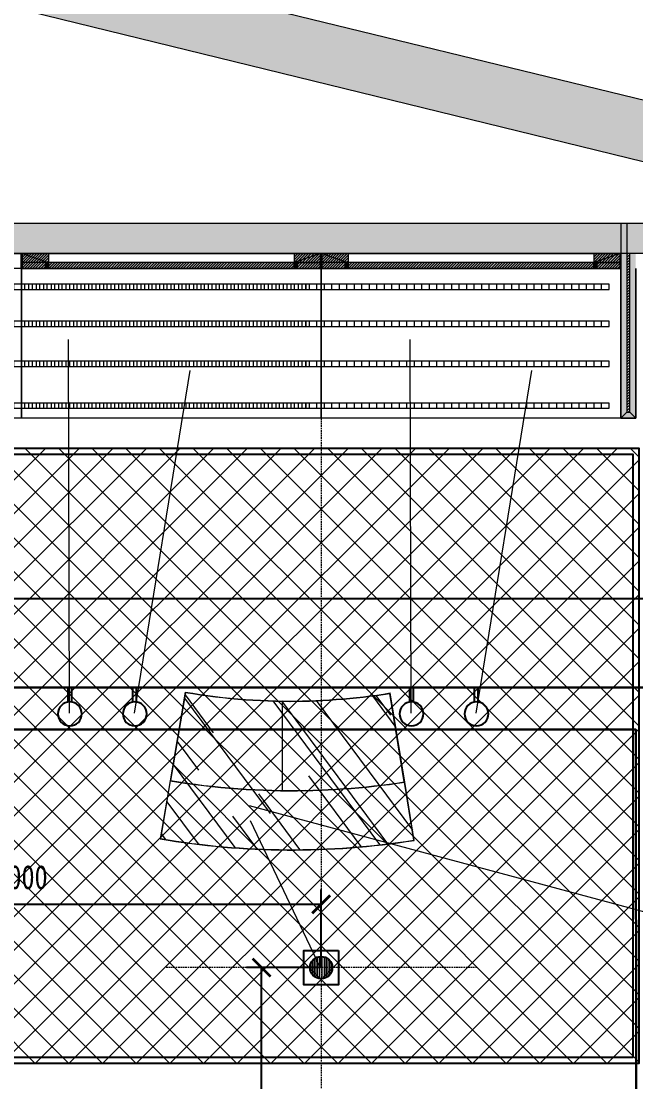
# Model space of a CAD drawing. Header units: millimetres. Extents: x 346472 to 732256, y -34068 to -15883.
# Drawn here: x 537716 to 539767, y -25969 to -22426 of the extents above; entities that cross this region are included whole.
import ezdxf

# ---------------------------------------------------------------- set-up
doc = ezdxf.new("R2010")
doc.units = ezdxf.units.MM
doc.header["$LTSCALE"] = 7
doc.header["$PDMODE"] = 3
doc.linetypes.add('022587.3-C-STRM$0$HIDDEN', pattern=[114.30022860045717, 76.20015240030479, -38.10007620015239])
doc.linetypes.add('TRATTEGGIATA2', pattern=[9.524999999999999, 6.35, -3.175])
doc.layers.get('0').update_dxf_attribs({"lineweight": 0})
for name, color, linetype, lineweight in [('black lacquared metal', 1, 'Continuous', 9), ('EA7 FLOOR', 253, 'Continuous', 5), ('EA7 furniture', 7, 'Continuous', 5), ('LD_pointing', 30, 'Continuous', 15), ('LIGHT BEAMS', 1, 'Continuous', 20), ('LIGHTING LAY OUT', 1, 'Continuous', 18), ('materials', 1, 'Continuous', 40), ('QUOTE', 251, 'Continuous', 5)]:
    doc.layers.add(name, color=color, linetype=linetype, lineweight=lineweight)
for name, color, linetype in [('LD_light', 253, 'Continuous'), ('mdf panels', 7, 'Continuous'), ('WALL', 7, 'Continuous'), ('walls', 7, 'Continuous')]:
    doc.layers.add(name, color=color, linetype=linetype)
doc.styles.add('DIM_FONT', font='', dxfattribs={"width": 0.8})
doc.styles.get('DIM_FONT').set_extended_font_data('SimHei')
doc.dimstyles.new('DIMN100', dxfattribs={"dimtxt": 80, "dimasz": 60, "dimexe": 50, "dimexo": 0, "dimgap": 50, "dimtad": 1, "dimdec": 0, "dimrnd": 5, "dimzin": 0, "dimdsep": 46, "dimtxsty": 'DIM_FONT', "dimblk": 'ARCHTICK', "dimcen": 1, "dimclrd": 256, "dimclre": 256, "dimclrt": 256, "dimadec": 0, "dimazin": 0, "dimtfac": 1, "dimtdec": 0, "dimtix": 1, "dimtmove": 2, "dimatfit": 3, "dimldrblk": '_DIMX', "dimfxl": 250, "dimtolj": 1, "dimtzin": 0, "dimarcsym": 0})

# ---------------------------------------------------------------- blocks, each defined once
blk = doc.blocks.new('VIVO-M_F')
at = {"layer": 'LD_light', "color": 1}
for p, q in [((10141.08308448387, -318.1168489942444), (10141.08308448387, -312.0602789775658)), ((10141.08308448387, -312.0602789775658), (10142.58308448387, -312.0602789775658)), ((10142.58308448387, -318.1168489942444), (10142.58308448387, -312.0602789775658))]:
    blk.add_line(p, q, dxfattribs=at)
blk.add_circle((10141.83308448387, -323.0602789775658), 5, dxfattribs=at)
blk = doc.blocks.new('Single Rec_1')
at = {"layer": 'LD_light'}
h = blk.add_hatch(dxfattribs=at)
h.set_pattern_fill('DOTS', color=1, scale=10, style=0)
h.set_pattern_definition([(0, (-51.62859806225242, 0), (0.3125, 0.625), [0, -0.625])])
h.paths.add_polyline_path([(10111.94233060949, -501.5277098589653, 1), (10103.73162804, -501.5277098589653, 1)])
at = {"layer": 'LD_light', "color": 1}
blk.add_lwpolyline([(10101.48697932475, -495.1777098589655), (10114.18697932475, -495.1777098589655), (10114.18697932475, -507.8777098589655), (10101.48697932475, -507.8777098589655)], close=True, dxfattribs=at)
blk.add_circle((10107.83697932475, -501.5277098589653), 4.105351284744756, dxfattribs=at)
blk = doc.blocks.new('_ArchTick')
at = {"color": 0, "linetype": 'ByBlock', "const_width": 0.15}
blk.add_lwpolyline([(-0.5, -0.5), (0.5, 0.5)], dxfattribs=at)
blk = doc.blocks.new('*D151')
at = {"layer": 'Defpoints', "color": 0, "lineweight": 5, "transparency": 16777216}
for p in [(539907.249125622, -24354.33517758166), (533527.2600500027, -24651.82470442247), (539907.249125622, -24646.9786696468, -0.2255945956279174)]:
    blk.add_point(p, dxfattribs=at)
at = {"layer": 'QUOTE', "lineweight": -2, "transparency": 16777216}
for p, q in [((533527.2600500027, -24651.82470442247), (533527.2600500027, -24304.33517758166)), ((539907.249125622, -24646.9786696468), (539907.249125622, -24304.33517758166)), ((533527.2600500027, -24354.33517758166), (539907.249125622, -24354.33517758166))]:
    blk.add_line(p, q, dxfattribs=at)
at = {"layer": 'QUOTE', "lineweight": -2, "transparency": 16777216, "xscale": 60, "yscale": 60, "zscale": 60, "rotation": 180}
blk.add_blockref('_ArchTick', (533527.2600500027, -24354.33517758166), dxfattribs=at)
at = {"layer": 'QUOTE', "lineweight": -2, "transparency": 16777216, "xscale": 60, "yscale": 60, "zscale": 60}
blk.add_blockref('_ArchTick', (539907.249125622, -24354.33517758166), dxfattribs=at)
at = {"layer": 'QUOTE', "lineweight": 5, "transparency": 16777216, "insert": (536717.2545878123, -24263.88573937941), "char_height": 80, "attachment_point": 5, "style": 'DIM_FONT'}
blk.add_mtext('\\A1;6380', dxfattribs=at)
blk = doc.blocks.new('_DIMX')
blk.add_line((-150, 0), (150, 0))
at = {"const_width": 50}
blk.add_lwpolyline([(-70, -70), (70, 70)], dxfattribs=at)
blk = doc.blocks.new('*D133')
at = {"layer": 'Defpoints', "color": 0, "lineweight": 5, "transparency": 16777216}
for p in [(538518.537111087, -25587.29073621286), (538714.4455776452, -25587.29073621286), (538714.4455776452, -26556.19772266149)]:
    blk.add_point(p, dxfattribs=at)
at = {"layer": 'QUOTE', "lineweight": -2, "transparency": 16777216}
for p, q in [((538714.4455776452, -25587.29073621286), (538468.537111087, -25587.29073621286)), ((538518.537111087, -26556.19772266149), (538518.537111087, -25587.29073621286)), ((538714.4455776452, -26556.19772266149), (538468.537111087, -26556.19772266149))]:
    blk.add_line(p, q, dxfattribs=at)
at = {"layer": 'QUOTE', "lineweight": -2, "transparency": 16777216, "xscale": 60, "yscale": 60, "zscale": 60}
for p, rotation in [((538518.537111087, -25587.29073621286), 90), ((538518.537111087, -26556.19772266149), 270)]:
    blk.add_blockref('_ArchTick', p, dxfattribs=dict(at, rotation=rotation))
at = {"layer": 'QUOTE', "lineweight": 5, "transparency": 16777216, "insert": (538428.0876728848, -26071.74422943709), "char_height": 80, "attachment_point": 5, "rotation": 90, "style": 'DIM_FONT'}
blk.add_mtext('\\A1;970', dxfattribs=at)
blk = doc.blocks.new('*D134')
at = {"layer": 'Defpoints', "color": 0, "lineweight": 5, "transparency": 16777216}
for p in [(536717.2528065143, -25376.1276753928), (536717.2528065143, -25587.29073621286), (538717.2528065143, -25587.29073636726)]:
    blk.add_point(p, dxfattribs=at)
at = {"layer": 'QUOTE', "lineweight": -2, "transparency": 16777216}
for p, q in [((536717.2528065143, -25587.29073621286), (536717.2528065143, -25326.1276753928)), ((538717.2528065143, -25587.29073636726), (538717.2528065143, -25326.1276753928)), ((538717.2528065143, -25376.1276753928), (536717.2528065143, -25376.1276753928))]:
    blk.add_line(p, q, dxfattribs=at)
at = {"layer": 'QUOTE', "lineweight": -2, "transparency": 16777216, "xscale": 60, "yscale": 60, "zscale": 60, "rotation": 180}
blk.add_blockref('_ArchTick', (536717.2528065143, -25376.1276753928), dxfattribs=at)
at = {"layer": 'QUOTE', "lineweight": -2, "transparency": 16777216, "xscale": 60, "yscale": 60, "zscale": 60}
blk.add_blockref('_ArchTick', (538717.2528065143, -25376.1276753928), dxfattribs=at)
at = {"layer": 'QUOTE', "lineweight": 5, "transparency": 16777216, "insert": (537717.2528065143, -25285.67823719055), "char_height": 80, "attachment_point": 5, "style": 'DIM_FONT'}
blk.add_mtext('\\A1;2000', dxfattribs=at)

msp = doc.modelspace()

# ---------------------------------------------------------------- hatches: boundary and pattern name
at = {"lineweight": 5, "ltscale": 100}
h = msp.add_hatch(color=0, dxfattribs=at)
h.dxf.hatch_style = 1
h.paths.add_polyline_path([(538627.2528065143, -23201.82470442247), (538715.2528065143, -23201.82470442247), (538627.2528065143, -23231.82470442247)], flags=17)
h.paths.add_polyline_path([(538715.2528065143, -23201.82470442247), (538715.2528065143, -23231.82470442247), (538627.2528065143, -23231.82470442247)])
h.paths.add_polyline_path([(538637.2528065143, -23231.82470442247), (538715.2528065143, -23231.82470442247), (538715.2528065143, -23251.82470442247), (538637.2528065143, -23251.82470442247)])
h.paths.add_polyline_path([(537719.2528065143, -23231.82470442247), (538627.2528065143, -23231.82470442247), (538627.2528065143, -23251.82470442247), (537719.2528065143, -23251.82470442247)])
h.paths.add_polyline_path([(537719.2528065143, -23201.82470442247), (537807.2528065143, -23201.82470442247), (537807.2528065143, -23231.82470442247)], flags=17)
h.paths.add_polyline_path([(537719.2528065143, -23201.82470442247), (537807.2528065143, -23231.82470442247), (537719.2528065143, -23231.82470442247)])
h = msp.add_hatch(color=0, dxfattribs=at)
h.dxf.hatch_style = 1
h.paths.add_polyline_path([(539627.2528065143, -23201.82470442247), (539715.2528065143, -23201.82470442247), (539627.2528065143, -23231.82470442247)], flags=17)
h.paths.add_polyline_path([(539715.2528065143, -23201.82470442247), (539715.2528065143, -23231.82470442247), (539627.2528065143, -23231.82470442247)])
h.paths.add_polyline_path([(539637.2528065143, -23231.82470442247), (539715.2528065143, -23231.82470442247), (539715.2528065143, -23251.82470442247), (539637.2528065143, -23251.82470442247)])
h.paths.add_polyline_path([(538719.2528065143, -23231.82470442247), (539627.2528065143, -23231.82470442247), (539627.2528065143, -23251.82470442247), (538719.2528065143, -23251.82470442247)])
h.paths.add_polyline_path([(538719.2528065143, -23201.82470442247), (538807.2528065143, -23201.82470442247), (538807.2528065143, -23231.82470442247)], flags=17)
h.paths.add_polyline_path([(538719.2528065143, -23201.82470442247), (538807.2528065143, -23231.82470442247), (538719.2528065143, -23231.82470442247)])
at = {"lineweight": 5}
h = msp.add_hatch(color=0, dxfattribs=at)
h.dxf.hatch_style = 1
h.paths.add_polyline_path([(538263.7595793812, -24666.9446459772, 0.03904976413515113), (538586.6487645793, -24696.75939785046), (538586.6487793033, -24697.75949624807, -0.03893108529895069), (538264.5758652284, -24668.09928736426), (538213.9432896485, -24962.82252917401, 0.03732256143798446), (538586.6531617932, -24995.42935302444), (538586.653176517, -24996.42943323506, -0.03742436870586346), (538212.7870521699, -24963.64675320321), (538212.7882730854, -24963.63957920307)])
h = msp.add_hatch(color=0, dxfattribs=at)
h.dxf.hatch_style = 1
h.paths.add_polyline_path([(538586.6487645793, -24696.75939785046), (538586.653176517, -24996.42943323506, 0.04092525672939925), (538995.9684424608, -24968.07729609273), (538947.805827094, -24670.03662219397, -0.04320431662639162)])
h.paths.add_polyline_path([(538587.6487794835, -24697.77173009245), (538587.6531619767, -24995.44180755315, 0.04072601578502549), (538994.8202060896, -24967.24025540622), (538946.978123653, -24671.18310855687, -0.04296432890415821)], flags=16)
h = msp.add_hatch(color=0, dxfattribs=at)
h.dxf.hatch_style = 1
h.paths.add_polyline_path([(538212.7870521699, -24963.64675320321, 9.958099970364925e-05), (538213.7739673026, -24963.80812451741), (538180.9539276029, -25156.65601514685, 0.04278427269624414), (538625.1958775122, -25193.63746068869), (538625.1958775122, -25194.63746371758, -0.0428799766609594), (538179.8003603797, -25157.47387799653)])
h = msp.add_hatch(color=0, dxfattribs=at)
h.dxf.hatch_style = 1
h.paths.add_polyline_path([(538994.9797414588, -24968.22749479718, 9.958334681603993e-05), (538995.9684424608, -24968.07729609273), (539027.3818017824, -25162.46901094073, -0.03869597296316234), (538625.1958775122, -25194.63746371758), (538625.1958775122, -25193.63746068869, 0.038599499897759), (539026.2345624131, -25161.63814471555)])
at = {"layer": 'EA7 furniture'}
h = msp.add_hatch(dxfattribs=at)
h.set_pattern_fill('ANSI37', color=252, scale=25)
h.set_pattern_definition([(45, (362423.5006770345, -16927.31701371041), (-56.1266007566822, 56.12660075668221), []), (135, (362423.5006770345, -16927.31701371041), (-56.12660075668221, -56.1266007566822), [])])
h.paths.add_polyline_path([(539777.8058017034, -25907.29073621286), (539777.8058017034, -23851.82470442247), (533679.5707637726, -23851.82470442247), (533679.5707637726, -25907.29073621286)])
edge = h.paths.add_edge_path(flags=16)
edge.add_line((534029.2933834365, -25135.93584769845), (534201.9343722095, -24561.30977047534))
edge.add_arc((534778.9873678123, -22637.98166977698), 2008.02916877972, 253.2992644947179, 286.2708040428642)
edge.add_line((535341.5921384864, -24565.58562668433), (535529.4277142831, -25135.93584769845))
edge.add_arc((534779.3605488598, -22635.43875865759), 2610.572053199824, 253.30247875490278, 286.6975212450972, ccw=False)
edge = h.paths.add_edge_path(flags=0)
edge.add_line((534031.7847442531, -25134.59433066632), (534203.2748260694, -24563.79898422418))
edge.add_arc((534778.9873678128, -22637.98166977712), 2010.02916877957, 253.3562528608664, 286.2157085819185)
edge.add_line((535340.2968088519, -24568.04616889238), (535526.8852704389, -25134.60961063319))
edge.add_arc((534779.36054886, -22635.43875865764), 2608.572053199923, 253.34642669106188, 286.65240218017794, ccw=False)
edge = h.paths.add_edge_path(flags=16)
edge.add_line((536294.0932090876, -25101.79899643238), (536226.4463825051, -24757.79542665479))
edge.add_arc((536250.7416848629, -24755.63179938947), 24.39145341299097, 94.54441344370031, 185.0890719011245, ccw=False)
edge.add_arc((536778.6896165577, -27817.63927035697), 3131.478619372978, 91.57394177905297, 99.74194593388921, ccw=False)
edge.add_arc((536695.5532437824, -24711.56343188092), 24.39145341278547, 7.658342432633219, 96.77147426855328, ccw=False)
edge.add_arc((536743.9010243486, -24711.56343188101), 24.3914534128536, 83.22852573065501, 172.3416575671796, ccw=False)
edge.add_arc((536660.7646515733, -27817.63927035705), 3131.478619373059, 80.25805406610681, 88.4260582209427, ccw=False)
edge.add_arc((537188.7125832681, -24755.63179938938), 24.39145341289836, -5.089071901376428, 85.45558655559472, ccw=False)
edge.add_line((537213.0078856258, -24757.7954266548), (537145.3610590433, -25101.79899643238))
edge.add_arc((537120.2443580354, -25099.2214359967), 25.24861357220917, 254.6849511504773, 354.1406261572915, ccw=False)
edge.add_arc((536710.8899749112, -27293.74889836473), 2207.21934875933, 79.48807257711921, 89.07043043153)
edge.add_arc((536745.172817651, -25061.36166625717), 25.50404026569843, 183.8766917631492, 273.4294152324244, ccw=False)
edge.add_arc((536694.28145048, -25061.36166625732), 25.50404026554406, 266.570584766773, 356.1233082371648, ccw=False)
edge.add_arc((536728.5642932198, -27293.74889836496), 2207.219348759556, 90.92956956848046, 100.5119274228889)
edge.add_arc((536319.2099100956, -25099.22143599659), 25.24861357232075, 185.8593738429505, 285.31504884890523, ccw=False)
edge = h.paths.add_edge_path(flags=16)
edge.add_line((538212.7870409298, -24963.64675136292), (538263.7595793812, -24666.9446459772))
edge.add_arc((538615.7897522784, -22617.83944872435), 2079.124179080859, 260.251914667573, 271.4018163687543)
edge.add_line((538666.653176517, -24696.3413765833), (538666.653176517, -24697.23506002575))
edge.add_arc((538612.8856891446, -22597.47841792798), 2100.444928754861, 271.4668257181252, 279.1522196842839)
edge.add_line((538946.978123653, -24671.18310855687), (538994.8202060896, -24967.24025540622))
edge.add_arc((538618.406269162, -22486.05819068677), 2509.572053199288, 271.1015880087657, 278.62642150915497, ccw=False)
edge.add_line((538666.653176517, -24995.16642393012), (538666.653176517, -24996.1666087111))
edge.add_arc((538618.4062691629, -22486.05819068727), 2510.572053198892, 260.70228502066703, 271.1011491750183, ccw=False)
edge = h.paths.add_edge_path(flags=16)
edge.add_line((538213.9432896485, -24962.82252917401), (538264.5758652284, -24668.09928736426))
edge.add_arc((538615.789752278, -22617.83944872354), 2080.124179081521, 260.2794590720471, 269.1973030273408)
edge.add_line((538586.6487793034, -24697.75949624789), (538586.6487645793, -24696.75939785046))
edge.add_arc((538612.8856891438, -22597.47841793032), 2099.444928752614, 269.2839516024774, 279.1794976104713)
edge.add_line((538947.805827094, -24670.03662219397), (538995.9684424608, -24968.07729609273))
edge.add_arc((538618.4062691622, -22486.05819068493), 2510.572053201265, 269.2753178699, 278.64946463650966, ccw=False)
edge.add_arc((538625.0423836212, -22487.15101923367), 2509.572053198593, 260.5717469878649, 269.12350580458326, ccw=False)
edge = h.paths.add_edge_path(flags=16)
edge.add_line((538179.8003603797, -25157.47387799653), (538179.9681342384, -25156.488052414))
edge.add_arc((538618.7718684147, -22584.0733145239), 2609.572053199768, 260.3196330640665, 279.0049660535705)
edge.add_line((539027.2222723421, -25161.48181306906), (539027.3818017824, -25162.46901094073))
edge.add_arc((538618.7718684146, -22584.07331452423), 2610.572053199441, 260.31964147448934, 279.0050329262141, ccw=False)
h.paths.add_polyline_path([(536324.9865026493, -25908.26911791618), (536741.4940060598, -25908.26911791618), (536741.4940060598, -25907.29073621286), (536324.9865026493, -25907.29073621286)])
at = {"layer": 'LIGHTING LAY OUT'}
h = msp.add_hatch(dxfattribs=at)
h.set_pattern_fill('ACAD_ISO08W100', color=1, scale=5, angle=-90.00000000000004)
h.set_pattern_definition([(270, (730140.6359459418, -15279.60540703686), (25, -1.683889348827611e-14), [120, -15, 30, -15])])
h.paths.add_polyline_path([(538666.4849577157, -23304.67636476432), (536715.9478533731, -23304.67636476432), (536715.9478533731, -23322.16834341244), (538666.4849577157, -23322.16834341244)])
h = msp.add_hatch(dxfattribs=at)
h.set_pattern_fill('ACAD_ISO08W100', color=1, scale=5, angle=-90.00000000000004)
h.set_pattern_definition([(270, (731152.1926223717, -15279.60540703686), (25, -1.683889348827611e-14), [120, -15, 30, -15])])
h.paths.add_polyline_path([(539678.0416341457, -23304.67636476432), (537727.5045298031, -23304.67636476432), (537727.5045298031, -23322.16834341244), (539678.0416341457, -23322.16834341244)])
h = msp.add_hatch(dxfattribs=at)
h.set_pattern_fill('ACAD_ISO08W100', color=1, scale=5, angle=-90.00000000000004)
h.set_pattern_definition([(270, (730140.6359459418, -15403.37797967183), (25, -1.683889348827611e-14), [120, -15, 30, -15])])
h.paths.add_polyline_path([(538666.4849577157, -23428.4489373993), (536715.9478533731, -23428.4489373993), (536715.9478533731, -23445.94091604742), (538666.4849577157, -23445.94091604742)])
h = msp.add_hatch(dxfattribs=at)
h.set_pattern_fill('ACAD_ISO08W100', color=1, scale=5, angle=-90.00000000000004)
h.set_pattern_definition([(270, (731152.1926223717, -15403.37797967183), (25, -1.683889348827611e-14), [120, -15, 30, -15])])
h.paths.add_polyline_path([(539678.0416341457, -23428.4489373993), (537727.5045298031, -23428.4489373993), (537727.5045298031, -23445.94091604742), (539678.0416341457, -23445.94091604742)])
h = msp.add_hatch(dxfattribs=at)
h.set_pattern_fill('ACAD_ISO08W100', color=1, scale=5, angle=-90.00000000000004)
h.set_pattern_definition([(270, (730140.6359459418, -15536.79507651391), (25, -1.683889348827611e-14), [120, -15, 30, -15])])
h.paths.add_polyline_path([(538666.4849577157, -23561.86603424138), (536715.9478533731, -23561.86603424138), (536715.9478533731, -23579.3580128895), (538666.4849577157, -23579.3580128895)])
h = msp.add_hatch(dxfattribs=at)
h.set_pattern_fill('ACAD_ISO08W100', color=1, scale=5, angle=-90.00000000000004)
h.set_pattern_definition([(270, (731152.1926223717, -15536.79507651391), (25, -1.683889348827611e-14), [120, -15, 30, -15])])
h.paths.add_polyline_path([(539678.0416341457, -23561.86603424138), (537727.5045298031, -23561.86603424138), (537727.5045298031, -23579.3580128895), (539678.0416341457, -23579.3580128895)])
h = msp.add_hatch(dxfattribs=at)
h.set_pattern_fill('ACAD_ISO08W100', color=1, scale=5, angle=-90.00000000000004)
h.set_pattern_definition([(270, (730140.6359459418, -15676.36817545364), (25, -1.683889348827611e-14), [120, -15, 30, -15])])
h.paths.add_polyline_path([(538666.4849577157, -23701.43913318099), (536715.9478533731, -23701.43913318099), (536715.9478533731, -23718.93111182934), (538666.4849577157, -23718.93111182934)])
h = msp.add_hatch(dxfattribs=at)
h.set_pattern_fill('ACAD_ISO08W100', color=1, scale=5, angle=-90.00000000000004)
h.set_pattern_definition([(270, (731152.1926223717, -15676.36817545364), (25, -1.683889348827611e-14), [120, -15, 30, -15])])
h.paths.add_polyline_path([(539678.0416341457, -23701.43913318099), (537727.5045298031, -23701.43913318099), (537727.5045298031, -23718.93111182934), (539678.0416341457, -23718.93111182934)])
at = {"layer": 'mdf panels', "lineweight": 5}
h = msp.add_hatch(dxfattribs=at)
h.set_pattern_fill('ANSI31', color=0, scale=2)
h.set_pattern_definition([(45, (448856.7624792334, -37936.55960087375), (-4.490128060534576, 4.490128060534577), [])])
h.paths.add_polyline_path([(537797.2528065143, -23231.82470442247), (537719.2528065143, -23231.82470442247), (537719.2528065143, -23251.82470442247), (537797.2528065143, -23251.82470442247)])
h.paths.add_polyline_path([(537807.2528065143, -23201.82470442247), (537719.2528065143, -23201.82470442247), (537807.2528065143, -23231.82470442247)], flags=17)
h.paths.add_polyline_path([(537719.2528065143, -23201.82470442247), (537719.2528065143, -23231.82470442247), (537797.2528065143, -23231.82470442247), (537807.2528065143, -23231.82470442247)], flags=17)
h.paths.add_polyline_path([(538715.2528065143, -23201.82470442247), (538627.2528065143, -23201.82470442247), (538715.2528065143, -23231.82470442247)], flags=17)
h.paths.add_polyline_path([(538627.2528065143, -23201.82470442247), (538627.2528065143, -23231.82470442247), (538715.2528065143, -23231.82470442247)], flags=17)
h.paths.add_polyline_path([(538627.2528065143, -23251.82470442247), (538627.2528065143, -23231.82470442247), (537807.2528065143, -23231.82470442247), (537807.2528065143, -23251.82470442247)])
h.paths.add_polyline_path([(538637.2528065143, -23231.82470442247), (538637.2528065143, -23251.82470442247), (538715.2528065143, -23251.82470442247), (538715.2528065143, -23231.82470442247)])
h = msp.add_hatch(dxfattribs=at)
h.set_pattern_fill('ANSI31', color=0, scale=2)
h.set_pattern_definition([(45, (449856.7624792334, -37936.55960087375), (-4.490128060534576, 4.490128060534577), [])])
h.paths.add_polyline_path([(538797.2528065143, -23231.82470442247), (538719.2528065143, -23231.82470442247), (538719.2528065143, -23251.82470442247), (538797.2528065143, -23251.82470442247)])
h.paths.add_polyline_path([(538807.2528065143, -23201.82470442247), (538719.2528065143, -23201.82470442247), (538807.2528065143, -23231.82470442247)], flags=17)
h.paths.add_polyline_path([(538719.2528065143, -23201.82470442247), (538719.2528065143, -23231.82470442247), (538797.2528065143, -23231.82470442247), (538807.2528065143, -23231.82470442247)], flags=17)
h.paths.add_polyline_path([(539715.2528065143, -23201.82470442247), (539627.2528065143, -23201.82470442247), (539715.2528065143, -23231.82470442247)], flags=17)
h.paths.add_polyline_path([(539627.2528065143, -23201.82470442247), (539627.2528065143, -23231.82470442247), (539715.2528065143, -23231.82470442247)], flags=17)
h.paths.add_polyline_path([(539627.2528065143, -23251.82470442247), (539627.2528065143, -23231.82470442247), (538807.2528065143, -23231.82470442247), (538807.2528065143, -23251.82470442247)])
h.paths.add_polyline_path([(539637.2528065143, -23231.82470442247), (539637.2528065143, -23251.82470442247), (539715.2528065143, -23251.82470442247), (539715.2528065143, -23231.82470442247)])
at = {"layer": 'WALL', "lineweight": 5}
h = msp.add_hatch(color=0, dxfattribs=at)
h.dxf.hatch_style = 1
h.paths.add_polyline_path([(539737.2528067008, -23731.82564695874), (539717.2528067008, -23751.82470432374), (539717.251140943, -23201.82470064725), (539737.251239717, -23201.82470064725)])
h = msp.add_hatch(color=0, dxfattribs=at)
h.dxf.hatch_style = 1
h.paths.add_polyline_path([(539747.2496643045, -23731.82564695874), (539767.2496643045, -23751.82470432374), (539767.2496643045, -23202.50809362964), (539747.2496643045, -23202.50809362964)])
h = msp.add_hatch(color=0, dxfattribs=at)
h.dxf.hatch_style = 1
h.paths.add_polyline_path([(539717.2496643045, -23751.82470432374), (539767.2496643045, -23751.82470432374), (539747.2496643045, -23731.82564695874), (539737.2518639613, -23731.82467812511)])
at = {"layer": 'walls', "lineweight": 5}
h = msp.add_hatch(color=0, dxfattribs=at)
h.dxf.hatch_style = 1
h.paths.add_polyline_path([(530986.1638245389, -18524.35528200307), (530708.6240774125, -18626.47574845416), (531390.022631764, -20895.5299575403), (531680.8316728688, -27889.75153666916), (531880.5959385746, -27881.18224137501), (531589.8500406281, -20887.22293240367), (536717.2528065143, -22142.14593566086), (536717.2528065143, -21936.24287884746), (531637.3963535189, -20692.95675384835)])
h.paths.add_polyline_path([(536717.2528065143, -21936.24287884746), (536717.2528065143, -22142.14593566086), (543610.0701232346, -23829.15111215141), (543473.0411098634, -24389.02698191525), (543454.3556226091, -24465.37268558857), (543551.4887096356, -24489.14585123206), (543648.6217778272, -24512.9190938318), (543851.8823485813, -23682.4311813595)])
h.paths.add_polyline_path([(543404.9468326397, -25508.5332249922), (543441.7952555639, -25357.97687400567), (543247.5290815111, -25310.43054271871), (543163.1343246417, -25655.25307861885), (545552.608299127, -26240.0728200915), (545021.2458275473, -28411.31022099012), (545228.7823154686, -28411.31022099012), (545798.7846999206, -26099.62468956704)])
h.paths.add_polyline_path([(545228.7823154686, -28411.31022099012), (545021.2458275473, -28411.31022099012), (544980.7610695147, -28576.73782551265), (545175.8862600997, -28625.83396545344)])
h.paths.add_polyline_path([(544981.4241714776, -28576.9046709449), (544959.1576596192, -28665.01303134821), (544935.6119091428, -28761.22497103343), (544934.5061537591, -28765.53480393263), (546338.0405419779, -29114.1324212463), (546388.5758726783, -28930.96309176133)])
at = {"layer": 'walls'}
h = msp.add_hatch(dxfattribs=at)
h.set_pattern_fill('AR-CONC', color=256, scale=0.5)
h.set_pattern_definition([(49.99999999999999, (0, 0), (91.092334498002, -7.969542769451543), [9.525, -104.775]), (355, (0, 0), (-17.62171071248467, 95.52842261951757), [7.62, -83.820292085]), (100.4514447, (7.5910035, -0.66412675), (73.47062354517664, 87.55887595609755), [8.095004399999999, -89.04512229999999]), (46.18420000000002, (0, 25.4), (135.539520446065, -21.02116396636357), [14.2875, -157.1625]), (96.63555760999996, (11.29495, 23.64825), (118.7020670257515, 123.7130622988608), [12.14251157, -133.56780408]), (351.1841511700001, (0, 25.4), (118.7020670324885, 123.7130622927663), [11.429983535, -125.72986596]), (21, (12.7, 19.05), (75.80719563456624, -51.1325990935438), [9.525, -104.775]), (326.0000000000001, (12.7, 19.05), (30.90101417382354, 92.09398306115963), [7.62, -83.82]), (71.45144499999999, (19.0172663, 14.78895005), (106.7082096393581, 40.96138444295262), [8.0950044, -89.04496879999999]), (37.50000000000001, (0, 0), (1.544301625295908, 42.27751943657655), [0, -82.804, 0, -85.09, 0, -84.1375]), (7.499999999999999, (0, 0), (33.40983125515287, 50.09028740905975), [0, -48.514, 0, -80.899, 0, -32.0675]), (327.5, (-28.321, 0), (67.7952975834357, -2.864371996336722), [0, -31.75, 0, -99.06, 0, -131.445]), (317.5, (-41.021, 0), (74.06459069300902, 12.71324551666651), [0, -41.275, 0, -65.786, 0, -93.345])])
h.paths.add_polyline_path([(540819.5405671486, -23146.17380549228), (540638.3376543805, -23101.82470442247), (536717.2528065143, -23101.82470442247), (536717.2528065143, -23201.82470442247), (540819.5405671486, -23201.82470442247)])
h.paths.add_polyline_path([(536717.2528065143, -23101.82470442247), (533717.2528065143, -23101.82470442247), (533687.2512850005, -23101.82468447191), (533687.2512850005, -23201.82468447185), (536717.2528065143, -23201.82470442247)])
h.paths.add_polyline_path([(533767.2528065143, -21420.13851228481), (533687.2528065143, -21395.66368437375), (533687.2528065143, -22361.82470442254), (533767.2528065143, -22361.82470442254)])

# ---------------------------------------------------------------- linework, layer by layer
at = {"layer": 'black lacquared metal', "color": 0, "lineweight": 5}
for p, q in [((538263.7595793812, -24666.9446459772), (538212.7870409298, -24963.64675136292)), ((538264.5758652284, -24668.09928736426), (538213.9432896485, -24962.82252917401)), ((538994.8202060896, -24967.24025540622), (538946.978123653, -24671.18310855687)), ((538995.9684424608, -24968.07729609273), (538947.805827094, -24670.03662219397)), ((538586.6487645793, -24696.75939785046), (538586.653176517, -24996.42943323506)), ((538587.6487794835, -24697.77173009245), (538587.6531619767, -24995.44180755315)), ((538666.653176517, -24697.23603569877), (538666.653176517, -24696.3413765833)), ((538665.653176517, -24995.18545329114), (538665.653176517, -24995.16642393018)), ((538666.653176517, -24996.1666087111), (538666.653176517, -24995.16642393018))]:
    msp.add_line(p, q, dxfattribs=at)
for points in [[(536717.2528065143, -23201.82470442247), (537717.2528065143, -23201.82470442247), (537717.2528065143, -23751.82470442247), (536717.2528065143, -23751.82470442247)], [(537717.2528065143, -23201.82470442247), (537715.2528065143, -23201.82470442247), (537715.2528065143, -23251.82470442247), (537717.2528065143, -23251.82470442247)], [(537717.2528065143, -23201.82470442247), (538717.2528065143, -23201.82470442247), (538717.2528065143, -23751.82470442247), (537717.2528065143, -23751.82470442247)], [(537717.2528065143, -23201.82470442247), (537719.2528065143, -23201.82470442247), (537719.2528065143, -23251.82470442247), (537717.2528065143, -23251.82470442247)], [(538717.2528065143, -23201.82470442247), (538715.2528065143, -23201.82470442247), (538715.2528065143, -23251.82470442247), (538717.2528065143, -23251.82470442247)], [(538717.2528065143, -23201.82470442247), (539717.2528065143, -23201.82470442247), (539717.2528065143, -23751.82470442247), (538717.2528065143, -23751.82470442247)], [(538717.2528065143, -23201.82470442247), (538719.2528065143, -23201.82470442247), (538719.2528065143, -23251.82470442247), (538717.2528065143, -23251.82470442247)], [(539717.2528065143, -23201.82470442247), (539715.2528065143, -23201.82470442247), (539715.2528065143, -23251.82470442247), (539717.2528065143, -23251.82470442247)]]:
    msp.add_lwpolyline(points, close=True, dxfattribs=at)
at = {"layer": 'black lacquared metal', "color": 0, "linetype": 'TRATTEGGIATA2', "lineweight": 5}
for points in [[(536717.2528065143, -23201.82470442247), (537717.2528065143, -23201.82470442247), (537717.2528065143, -23251.82470442247), (536717.2528065143, -23251.82470442247)], [(536717.2528065143, -23201.82470442247), (537717.2528065143, -23201.82470442247), (537717.2528065143, -23251.82470442247), (536717.2528065143, -23251.82470442247)], [(537717.2528065143, -23201.82470442247), (538717.2528065143, -23201.82470442247), (538717.2528065143, -23251.82470442247), (537717.2528065143, -23251.82470442247)], [(537717.2528065143, -23201.82470442247), (538717.2528065143, -23201.82470442247), (538717.2528065143, -23251.82470442247), (537717.2528065143, -23251.82470442247)], [(538717.2528065143, -23201.82470442247), (539717.2528065143, -23201.82470442247), (539717.2528065143, -23251.82470442247), (538717.2528065143, -23251.82470442247)], [(538717.2528065143, -23201.82470442247), (539717.2528065143, -23201.82470442247), (539717.2528065143, -23251.82470442247), (538717.2528065143, -23251.82470442247)]]:
    msp.add_lwpolyline(points, close=True, dxfattribs=at)
at = {"layer": 'black lacquared metal', "color": 0, "lineweight": 5}
for centre, radius, start, end in [((538615.7897522784, -22617.83944872435), 2079.124179080858, 260.2519146681241, 271.401816367566), ((538615.789752278, -22617.83944872349), 2080.12417908157, 260.2794590728719, 271.3738224126126), ((538612.8856891439, -22597.47841793032), 2099.44492875261, 269.2839516025983, 279.1794976090722), ((538612.8856891446, -22597.47841792798), 2100.44492875486, 269.3115729047291, 279.1522196851893), ((538618.4062691629, -22486.05819068728), 2510.572053198892, 260.7022850211953, 271.101149174236), ((538618.406269162, -22486.05819068751), 2509.5720531986, 260.7252961232924, 271.0787529802757), ((538618.4062691622, -22486.05819068493), 2510.572053201261, 269.2753178712643, 278.6494646363429), ((538618.406269162, -22486.05819068677), 2509.572053199292, 269.2978614209729, 278.626421508688)]:
    msp.add_arc(centre, radius, start, end, dxfattribs=at)
at = {"layer": 'EA7 FLOOR', "color": 0, "lineweight": 5}
msp.add_line((539717.2528065033, -23751.82470442247), (539717.2528065143, -23201.82470061269), dxfattribs=at)
at = {"layer": 'EA7 furniture', "color": 0, "lineweight": 5}
for p, q in [((539717.2528065143, -23201.82470442247), (539717.2528065143, -23751.82470442247)), ((539767.2528065143, -23201.82470442247), (539717.2528065143, -23201.82470442247)), ((539717.2528065143, -23751.82470442247), (539767.2528065143, -23751.82470442247))]:
    msp.add_line(p, q, dxfattribs=at)
at = {"layer": 'EA7 furniture', "color": 0, "linetype": 'Continuous', "lineweight": 5}
for p, q in [((539737.2515498867, -23206.07276212624), (539740.8161892068, -23202.50812280611)), ((539737.251549884, -23215.05301825006), (539747.2496644589, -23205.05490367501)), ((539737.2515498812, -23224.0332743737), (539747.2496644564, -23214.03515979865)), ((539737.2515498786, -23233.01353049734), (539747.2496644537, -23223.01541592241)), ((539737.2515498761, -23241.9937866211), (539747.249664451, -23231.99567204611)), ((539737.2515498734, -23250.97404274474), (539747.2496644484, -23240.97592816975)), ((539737.2515498708, -23259.95429886839), (539747.2496644456, -23249.95618429351)), ((539737.2515498681, -23268.9345549922), (539747.2496644431, -23258.93644041715)), ((539737.2515498655, -23277.91481111596), (539747.2496644405, -23267.91669654085)), ((539737.2515498628, -23286.89506723961), (539747.2496644378, -23276.89695266461)), ((539737.2515498602, -23295.87532336325), (539747.2496644353, -23285.87720878832)), ((539737.2515498576, -23304.85557948707), (539747.2496644326, -23294.85746491202)), ((539737.2515498549, -23313.83583561071), (539747.24966443, -23303.83772103566)), ((539737.2515498523, -23322.81609173441), (539747.2496644272, -23312.81797715942)), ((539737.2515498498, -23331.79634785811), (539747.2496644247, -23321.79823328306)), ((539737.2515498471, -23340.77660398175), (539747.249664422, -23330.77848940682)), ((539737.2515498445, -23349.75686010546), (539747.2496644194, -23339.75874553046)), ((539737.2515498418, -23358.73711622916), (539747.2496644168, -23348.73900165422)), ((539737.2515498392, -23367.71737235297), (539747.2496644142, -23357.71925777792)), ((539737.2515498366, -23376.6976284765), (539747.2496644115, -23366.69951390163)), ((539737.2515498339, -23385.67788460032), (539747.2496644089, -23375.67977002533)), ((539737.2515498312, -23394.65814072402), (539747.2496644063, -23384.66002614897)), ((539737.2515498287, -23403.63839684766), (539747.2496644037, -23393.64028227273)), ((539737.2515498261, -23412.61865297136), (539747.2496644009, -23402.62053839649)), ((539737.2515498234, -23421.59890909518), (539747.2496643984, -23411.60079452013)), ((539737.2515498206, -23430.57916521882), (539747.2496643958, -23420.58105064377)), ((539737.2515498181, -23439.55942134247), (539747.2496643931, -23429.56130676753)), ((539737.2515498155, -23448.53967746623), (539747.2496643905, -23438.54156289123)), ((539737.2515498128, -23457.51993358993), (539747.2496643878, -23447.52181901499)), ((539737.2515498102, -23466.50018971363), (539747.2496643851, -23456.50207513864)), ((539737.2515498076, -23475.48044583733), (539747.2496643825, -23465.48233126228)), ((539737.2515498048, -23484.46070196115), (539747.2496643799, -23474.4625873861)), ((539737.2515498023, -23493.44095808473), (539747.2496643773, -23483.44284350974)), ((539737.2515497997, -23502.42121420837), (539747.2496643747, -23492.42309963344)), ((539737.251549797, -23511.40147033219), (539747.2496643721, -23501.40335575714)), ((539737.2515497943, -23520.38172645583), (539747.2496643695, -23510.38361188078)), ((539737.2515497918, -23529.36198257954), (539747.2496643667, -23519.36386800454)), ((539737.2515497891, -23538.34223870335), (539747.2496643641, -23528.3441241283)), ((539737.2515497865, -23547.32249482694), (539747.2496643615, -23537.32438025195)), ((539737.2515497839, -23556.30275095058), (539747.2496643589, -23546.30463637559)), ((539737.2515497813, -23565.2830070744), (539747.2496643562, -23555.28489249935)), ((539737.2515497786, -23574.2632631981), (539747.2496643537, -23564.26514862305)), ((539737.251549776, -23583.24351932168), (539747.249664351, -23573.24540474675)), ((539737.2515497734, -23592.22377544544), (539747.2496643483, -23582.22566087045)), ((539737.2515497707, -23601.20403156926), (539747.2496643458, -23591.20591699415)), ((539737.251549768, -23610.1842876929), (539747.249664343, -23600.18617311791)), ((539737.2515497655, -23619.16454381655), (539747.2496643405, -23609.1664292415)), ((539737.2515497627, -23628.14479994036), (539747.2496643378, -23618.14668536526)), ((539737.2515497601, -23637.12505606395), (539747.2496643352, -23627.12694148896)), ((539737.2515497576, -23646.10531218759), (539747.2496643326, -23636.10719761266)), ((539737.2515497549, -23655.08556831141), (539747.2496643299, -23645.08745373636)), ((539737.2515497523, -23664.06582443505), (539747.2496643274, -23654.06770986)), ((539737.2515497496, -23673.04608055875), (539747.2496643246, -23663.04796598376)), ((539737.251549747, -23682.02633668257), (539747.249664322, -23672.02822210752)), ((539737.2515497444, -23691.00659280621), (539747.2496643193, -23681.00847823122)), ((539737.2515497417, -23699.98684892986), (539747.2496643167, -23689.98873435498)), ((539737.2515497392, -23708.96710505362), (539747.2496643142, -23698.96899047857)), ((539737.2515497365, -23717.94736117732), (539747.2496643114, -23707.94924660233)), ((539737.2515497338, -23726.92761730096), (539747.2496643089, -23716.92950272603)), ((539741.3341479956, -23731.82527516033), (539747.2496643062, -23725.90975884967))]:
    msp.add_line(p, q, dxfattribs=at)
at = {"layer": 'LD_pointing', "linetype": 'Continuous'}
for p, q in [((537877.549410301, -24737.0172494941, -0.2255945956279174), (537874.3247556426, -23488.79968182723, -0.2255945956279174)), ((539017.9021197401, -24737.0172494941, -0.2255945956279174), (539014.6774650817, -23488.79968182723, -0.2255945956279174)), ((538094.1189972644, -24737.01746773534, -0.2255945956279174), (538280.2425495819, -23593.093454277, -0.2255945956279174)), ((539234.4717067035, -24737.01746773534, -0.2255945956279174), (539420.595259021, -23593.093454277, -0.2255945956279174)), ((539854.4013530901, -25418.06645426639, -0.2255945956279174), (538478.4519706999, -25046.70765102577)), ((538714.4455776452, -25586.1977225071), (538481.5340368252, -25097.28557891738))]:
    msp.add_line(p, q, dxfattribs=at)
at = {"layer": 'LIGHT BEAMS', "color": 8, "linetype": '022587.3-C-STRM$0$HIDDEN', "lineweight": 5, "ltscale": 0.01}
for p, q in [((538717.2528065143, -23751.82470442247), (538717.2528065143, -27667.67203023834)), ((539237.2528065143, -25587.29073621286), (538197.2528065143, -25587.29073621286))]:
    msp.add_line(p, q, dxfattribs=at)
at = {"layer": 'LIGHTING LAY OUT'}
for points in [[(538666.4849577157, -23304.67636476432), (536715.9478533731, -23304.67636476432), (536715.9478533731, -23322.16834341244), (538666.4849577157, -23322.16834341244)], [(539678.0416341457, -23304.67636476432), (537727.5045298031, -23304.67636476432), (537727.5045298031, -23322.16834341244), (539678.0416341457, -23322.16834341244)], [(538666.4849577157, -23428.4489373993), (536715.9478533731, -23428.4489373993), (536715.9478533731, -23445.94091604742), (538666.4849577157, -23445.94091604742)], [(539678.0416341457, -23428.4489373993), (537727.5045298031, -23428.4489373993), (537727.5045298031, -23445.94091604742), (539678.0416341457, -23445.94091604742)], [(538666.4849577157, -23561.86603424138), (536715.9478533731, -23561.86603424138), (536715.9478533731, -23579.3580128895), (538666.4849577157, -23579.3580128895)], [(539678.0416341457, -23561.86603424138), (537727.5045298031, -23561.86603424138), (537727.5045298031, -23579.3580128895), (539678.0416341457, -23579.3580128895)], [(538666.4849577157, -23701.43913318099), (536715.9478533731, -23701.43913318099), (536715.9478533731, -23718.93111182934), (538666.4849577157, -23718.93111182934)], [(539678.0416341457, -23701.43913318099), (537727.5045298031, -23701.43913318099), (537727.5045298031, -23718.93111182934), (539678.0416341457, -23718.93111182934)]]:
    msp.add_lwpolyline(points, close=True, dxfattribs=at)
at = {"layer": 'LIGHTING LAY OUT', "lineweight": 30, "elevation": -0.2255945956279174}
msp.add_lwpolyline([(533527.2519706914, -24651.82470442247), (539907.2528065143, -24651.82470442247), (539909.2879658425, -27331.18935672975), (539769.2879658426, -27331.18935672975), (539767.2528065143, -24791.82470442247), (533667.2523294615, -24791.82470442247), (533669.2725929972, -27305.99991949555), (533529.2725929972, -27306.00008017663), (533527.2600500027, -24651.82470442247)], dxfattribs=at)
at = {"layer": 'materials', "color": 0, "lineweight": 5}
for p, q in [((539767.2528065143, -23751.82470442247), (539717.2528065143, -23751.82470442247)), ((539767.2528065033, -23751.82470442247), (539717.2528065033, -23751.82470442247))]:
    msp.add_line(p, q, dxfattribs=at)
at = {"layer": 'mdf panels', "color": 0, "lineweight": 5}
for p, q in [((537717.2528065143, -23201.82470442247), (537717.2528065143, -23251.82470442247)), ((537717.2528065143, -23201.82470442247), (537717.2528065143, -23251.82470442247)), ((537717.2528065143, -23201.82470442247), (537717.2528065143, -23251.82470442247)), ((537717.2528065143, -23201.82470442247), (537717.2528065143, -23251.82470442247)), ((537719.2528065143, -23201.82470442247), (537719.2528065143, -23251.82470442247)), ((537719.2528065143, -23201.82470442247), (537807.2528065143, -23231.82470442247)), ((538715.2528065143, -23201.82470442247), (538627.2528065143, -23231.82470442247)), ((538715.2528065143, -23201.82470442247), (538715.2528065143, -23251.82470442247)), ((538717.2528065143, -23201.82470442247), (538717.2528065143, -23251.82470442247)), ((538717.2528065143, -23201.82470442247), (538717.2528065143, -23251.82470442247)), ((538717.2528065143, -23201.82470442247), (538717.2528065143, -23251.82470442247)), ((538717.2528065143, -23201.82470442247), (538717.2528065143, -23251.82470442247)), ((538719.2528065143, -23201.82470442247), (538719.2528065143, -23251.82470442247)), ((538719.2528065143, -23201.82470442247), (538807.2528065143, -23231.82470442247)), ((539715.2528065143, -23201.82470442247), (539627.2528065143, -23231.82470442247)), ((539715.2528065143, -23201.82470442247), (539715.2528065143, -23251.82470442247)), ((539717.2528065143, -23201.82470442247), (539717.2528065143, -23251.82470442247)), ((539717.2528065143, -23201.82470442247), (539717.2528065143, -23251.82470442247)), ((538212.7881417924, -24963.64035067088), (538179.8003603797, -25157.47387799653)), ((538213.7739673026, -24963.80812451741), (538180.9539276029, -25156.65601514685)), ((539026.2345624131, -25161.63814471555), (538994.9812491697, -24968.23682479267)), ((539027.3818017824, -25162.46901094073), (538995.9684424608, -24968.07729609273))]:
    msp.add_line(p, q, dxfattribs=at)
for points in [[(536717.2528065143, -23201.82470442247), (537717.2528065143, -23201.82470442247), (537717.2528065143, -23251.82470442247), (536717.2528065143, -23251.82470442247)], [(537717.2528065143, -23201.82470442247), (538717.2528065143, -23201.82470442247), (538717.2528065143, -23251.82470442247), (537717.2528065143, -23251.82470442247)], [(537719.2528065143, -23201.82470442247), (537807.2528065143, -23201.82470442247), (537807.2528065143, -23231.82470442247), (537719.2528065143, -23231.82470442247)], [(538715.2528065143, -23201.82470442247), (538627.2528065143, -23201.82470442247), (538627.2528065143, -23231.82470442247), (538715.2528065143, -23231.82470442247)], [(538717.2528065143, -23201.82470442247), (539717.2528065143, -23201.82470442247), (539717.2528065143, -23251.82470442247), (538717.2528065143, -23251.82470442247)], [(538719.2528065143, -23201.82470442247), (538807.2528065143, -23201.82470442247), (538807.2528065143, -23231.82470442247), (538719.2528065143, -23231.82470442247)], [(539715.2528065143, -23201.82470442247), (539627.2528065143, -23201.82470442247), (539627.2528065143, -23231.82470442247), (539715.2528065143, -23231.82470442247)], [(537719.2528065143, -23251.82470442247), (538715.2528065143, -23251.82470442247), (538715.2528065143, -23231.82470442247), (537719.2528065143, -23231.82470442247)], [(537797.2528065143, -23251.82470442247), (537807.2528065143, -23251.82470442247), (537807.2528065143, -23231.82470442247), (537797.2528065143, -23231.82470442247)], [(538637.2528065143, -23251.82470442247), (538627.2528065143, -23251.82470442247), (538627.2528065143, -23231.82470442247), (538637.2528065143, -23231.82470442247)], [(538719.2528065143, -23251.82470442247), (539715.2528065143, -23251.82470442247), (539715.2528065143, -23231.82470442247), (538719.2528065143, -23231.82470442247)], [(538797.2528065143, -23251.82470442247), (538807.2528065143, -23251.82470442247), (538807.2528065143, -23231.82470442247), (538797.2528065143, -23231.82470442247)], [(539637.2528065143, -23251.82470442247), (539627.2528065143, -23251.82470442247), (539627.2528065143, -23231.82470442247), (539637.2528065143, -23231.82470442247)]]:
    msp.add_lwpolyline(points, close=True, dxfattribs=at)
for points in [[(537797.2528065143, -23251.82470442247), (537797.2528065143, -23231.82470442247), (537807.2528065143, -23231.82470442247), (537807.2528065143, -23251.82470442247)], [(537797.2528065143, -23231.82470442247), (537807.2528065143, -23231.82470442247), (537807.2528065143, -23251.82470442247), (537805.2528065143, -23251.82470442247), (537805.2528065143, -23233.82470442246), (537799.2528065143, -23233.82470442246), (537799.2528065143, -23251.82470442247), (537797.2528065143, -23251.82470442247), (537797.2528065143, -23231.82470442247)], [(537799.2528065143, -23251.82470442247), (537797.2528065143, -23251.82470442247), (537797.2528065143, -23231.82470442247), (537807.2528065143, -23231.82470442247), (537807.2528065143, -23251.82470442247), (537805.2528065143, -23251.82470442247)], [(537807.2528065143, -23251.82470442247), (537807.2528065143, -23231.82470442247), (537797.2528065143, -23231.82470442247), (537797.2528065143, -23251.82470442247)], [(537807.2528065143, -23231.82470442247), (537797.2528065143, -23231.82470442247), (537797.2528065143, -23251.82470442247), (537799.2528065143, -23251.82470442247), (537799.2528065143, -23233.82470442246), (537805.2528065143, -23233.82470442246), (537805.2528065143, -23251.82470442247), (537807.2528065143, -23251.82470442247), (537807.2528065143, -23231.82470442247)], [(537799.2528065143, -23251.82470442247), (537799.2528065143, -23233.82470442246), (537805.2528065143, -23233.82470442246), (537805.2528065143, -23251.82470442247)], [(537805.2528065143, -23251.82470442247), (537805.2528065143, -23233.82470442246), (537799.2528065143, -23233.82470442246), (537799.2528065143, -23251.82470442247)], [(538637.2528065143, -23251.82470442247), (538637.2528065143, -23231.82470442247), (538627.2528065143, -23231.82470442247), (538627.2528065143, -23251.82470442247)], [(538637.2528065143, -23231.82470442247), (538627.2528065143, -23231.82470442247), (538627.2528065143, -23251.82470442247), (538629.2528065143, -23251.82470442247), (538629.2528065143, -23233.82470442246), (538635.2528065143, -23233.82470442246), (538635.2528065143, -23251.82470442247), (538637.2528065143, -23251.82470442247), (538637.2528065143, -23231.82470442247)], [(538635.2528065143, -23251.82470442247), (538635.2528065143, -23233.82470442246), (538629.2528065143, -23233.82470442246), (538629.2528065143, -23251.82470442247)], [(538797.2528065143, -23251.82470442247), (538797.2528065143, -23231.82470442247), (538807.2528065143, -23231.82470442247), (538807.2528065143, -23251.82470442247)], [(538797.2528065143, -23231.82470442247), (538807.2528065143, -23231.82470442247), (538807.2528065143, -23251.82470442247), (538805.2528065143, -23251.82470442247), (538805.2528065143, -23233.82470442246), (538799.2528065143, -23233.82470442246), (538799.2528065143, -23251.82470442247), (538797.2528065143, -23251.82470442247), (538797.2528065143, -23231.82470442247)], [(538799.2528065143, -23251.82470442247), (538797.2528065143, -23251.82470442247), (538797.2528065143, -23231.82470442247), (538807.2528065143, -23231.82470442247), (538807.2528065143, -23251.82470442247), (538805.2528065143, -23251.82470442247)], [(538807.2528065143, -23251.82470442247), (538807.2528065143, -23231.82470442247), (538797.2528065143, -23231.82470442247), (538797.2528065143, -23251.82470442247)], [(538807.2528065143, -23231.82470442247), (538797.2528065143, -23231.82470442247), (538797.2528065143, -23251.82470442247), (538799.2528065143, -23251.82470442247), (538799.2528065143, -23233.82470442246), (538805.2528065143, -23233.82470442246), (538805.2528065143, -23251.82470442247), (538807.2528065143, -23251.82470442247), (538807.2528065143, -23231.82470442247)], [(538799.2528065143, -23251.82470442247), (538799.2528065143, -23233.82470442246), (538805.2528065143, -23233.82470442246), (538805.2528065143, -23251.82470442247)], [(538805.2528065143, -23251.82470442247), (538805.2528065143, -23233.82470442246), (538799.2528065143, -23233.82470442246), (538799.2528065143, -23251.82470442247)], [(539637.2528065143, -23251.82470442247), (539637.2528065143, -23231.82470442247), (539627.2528065143, -23231.82470442247), (539627.2528065143, -23251.82470442247)], [(539637.2528065143, -23231.82470442247), (539627.2528065143, -23231.82470442247), (539627.2528065143, -23251.82470442247), (539629.2528065143, -23251.82470442247), (539629.2528065143, -23233.82470442246), (539635.2528065143, -23233.82470442246), (539635.2528065143, -23251.82470442247), (539637.2528065143, -23251.82470442247), (539637.2528065143, -23231.82470442247)], [(539635.2528065143, -23251.82470442247), (539635.2528065143, -23233.82470442246), (539629.2528065143, -23233.82470442246), (539629.2528065143, -23251.82470442247)]]:
    msp.add_lwpolyline(points, dxfattribs=at)
for centre, radius, start, end in [((538618.7718684146, -22584.07331452423), 2610.572053199437, 260.3196414759233, 279.0050329277124), ((538618.7718684147, -22584.07331452393), 2609.572053199737, 260.3415890691102, 278.9830099324909)]:
    msp.add_arc(centre, radius, start, end, dxfattribs=at)
at = {"layer": 'WALL', "color": 0, "lineweight": 5}
for p, q in [((531637.3963535189, -20692.95675384835), (543851.8823485813, -23682.4311813595)), ((531589.8500406281, -20887.22293240367), (543610.069838739, -23829.1510425216)), ((539717.2528065033, -23101.82470442254), (539717.2512355027, -23751.82627544781)), ((539737.2512350781, -23101.82470442254, 0.002914267722800901), (539737.2518639622, -23731.82533281291)), ((539747.2496643045, -23731.82564695874), (539747.2496659703, -23202.50807773683)), ((539767.2496643045, -23251.82627544781), (539767.2496643045, -23751.82470432374)), ((539767.2496643045, -23751.82627539845), (539767.2496643045, -23251.82627544781)), ((539737.2518639622, -23731.82533281291), (539717.2512355027, -23751.82627544781)), ((539737.2518639613, -23731.8246781457), (539747.2496643045, -23731.82564695874)), ((539747.2496643045, -23731.82564695874), (539767.2496643045, -23751.82470432374)), ((539717.2496643045, -23751.82470432374), (539767.2496643045, -23751.82627539845))]:
    msp.add_line(p, q, dxfattribs=at)
at = {"layer": 'walls', "color": 0, "lineweight": 5}
for p, q in [((540638.3376543805, -23101.82470442247, 1.015860195670497), (533667.2528065143, -23101.82470442254)), ((540819.5405671486, -23201.82470442247, 1.015860195670497), (533687.2513349118, -23201.82467977154, 0.002451686119457008))]:
    msp.add_line(p, q, dxfattribs=at)
at = {"layer": 'walls', "color": 0, "linetype": 'Continuous', "lineweight": 5}
for p, q in [((538261.3564559435, -24686.90851506549), (538547.4767347177, -25072.98464953495)), ((538263.1359615849, -24676.51184790031), (538356.993451848, -24803.15836588587)), ((538888.1712002065, -24679.51098173235), (538966.3931120718, -24785.05964641672)), ((538899.7026543093, -24678.00715008195), (538948.6532807575, -24744.05863276571)), ((538555.8120995094, -24696.03077531142), (538911.9396151835, -25176.57111037182)), ((538584.7141067965, -24696.63614782131), (538938.1764483816, -25173.58023268081)), ((538700.6007460686, -24695.1676330182), (539021.9342818075, -25128.75874331962)), ((538236.4433769649, -24832.46185537759), (538307.5083280285, -24928.35328160027)), ((538223.3936689284, -24908.70408125596), (538428.7074271815, -25185.7440117332)), ((538675.2012977046, -24946.71337010119), (538850.0180173938, -25182.60214969889)), ((538508.2283304567, -25007.2270099551), (538645.4249641416, -25192.3531611746)), ((538202.0396012324, -25033.46408723813), (538306.402837002, -25174.28652324055)), ((538420.9344869849, -25081.40476465219), (538501.3413750279, -25189.90172492836)), ((538183.6513762721, -25140.89631461164), (538197.284255563, -25159.29182771866))]:
    msp.add_line(p, q, dxfattribs=at)
at = {"layer": 'walls', "color": 251, "true_color": 0x636466, "elevation": 1.015860195670497}
for points in [[(533679.5707637726, -23851.82470442247), (539777.8058017034, -23851.82470442247), (539777.8058017034, -25907.29073621286), (533679.5707637726, -25907.29073621286)], [(533699.5707637726, -23871.82470442247), (539757.8058017034, -23871.82470442247), (539757.8058017034, -25887.29073621286), (533699.5707637726, -25887.29073621286)]]:
    msp.add_lwpolyline(points, close=True, dxfattribs=at)

# ---------------------------------------------------------------- block references
at = {"layer": 'LIGHTING LAY OUT'}
for name, p, xscale, yscale, zscale, rotation in [('VIVO-M_F', (619013.3037322345, -22155.23652826518, -0.2255945956279174), -8, 8, 8, 7.465626764791011e-05), ('VIVO-M_F', (619229.8733191979, -22155.23674650642, -0.2255945956279174), -8, 8, 8, 7.465626764791011e-05), ('VIVO-M_F', (620153.6564416736, -22155.23652826518, -0.2255945956279174), -8, 8, 8, 7.465626764791011e-05), ('VIVO-M_F', (620370.226028637, -22155.23674650642, -0.2255945956279174), -8, 8, 8, 7.465626764791011e-05), ('Single Rec_1', (543258.6454548549, 65940.36695066237), 9.055118110259047, 9.055118110259047, 9.055118110259047, 270)]:
    msp.add_blockref(name, p, dxfattribs=dict(at, xscale=xscale, yscale=yscale, zscale=zscale, rotation=rotation))

# ---------------------------------------------------------------- dimensions: what is measured, and where the dimension line sits
at = {"layer": 'QUOTE', "lineweight": 5}
for base, p1, p2, picture, middle in [((539907.249125622, -24354.33517758166), (533527.2600500027, -24651.82470442247), (539907.249125622, -24646.9786696468, -0.2255945956279174), '*D151', (536717.2545878123, -24263.88573937941)), ((536717.2528065143, -25376.1276753928), (538717.2528065143, -25587.29073636726), (536717.2528065143, -25587.29073621286), '*D134', (537717.2528065143, -25285.67823719055))]:
    dim = msp.add_linear_dim(base=base, p1=p1, p2=p2, dimstyle='DIMN100', dxfattribs=at)
    dim.commit()
    dim.dimension.update_dxf_attribs({"geometry": picture, "text_midpoint": middle})
dim = msp.add_linear_dim(base=(538518.537111087, -25587.29073621286), p1=(538714.4455776452, -26556.19772266149), p2=(538714.4455776452, -25587.29073621286), angle=90, dimstyle='DIMN100', dxfattribs=at)
dim.commit()
dim.dimension.update_dxf_attribs({"geometry": '*D133', "text_midpoint": (538428.0876728848, -26071.74422943709)})

doc.saveas('drawing.dxf')
